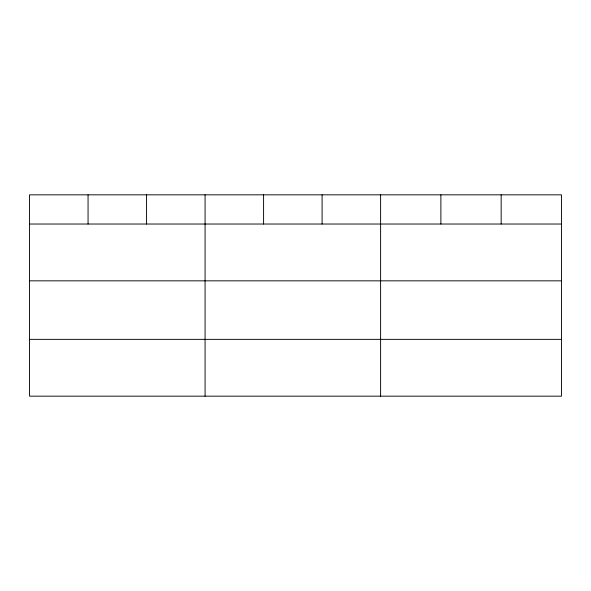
<?xml version="1.0" encoding="UTF-8"?>
<svg xmlns="http://www.w3.org/2000/svg" width="591" height="591" viewBox="0 0 591 591"><rect width="100%" height="100%" fill="white"/><g stroke="black" fill="none" stroke-linecap="round" stroke-linejoin="round"><path stroke-width="0.89" d="M561.45 280.836L561.45 194.831L29.55 194.831L29.55 396.169L561.45 396.169L561.45 280.836L29.55 280.836M29.55 224.026L561.45 224.026M29.55 339.36L561.45 339.36M501.168 194.831L501.168 224.026M440.886 194.831L440.886 224.026M380.604 194.831L380.604 396.169M322.095 194.831L322.095 224.026M263.586 194.831L263.586 224.026M205.077 194.831L205.077 396.169M146.568 194.831L146.568 224.026M88.059 194.831L88.059 224.026"/></g></svg>
